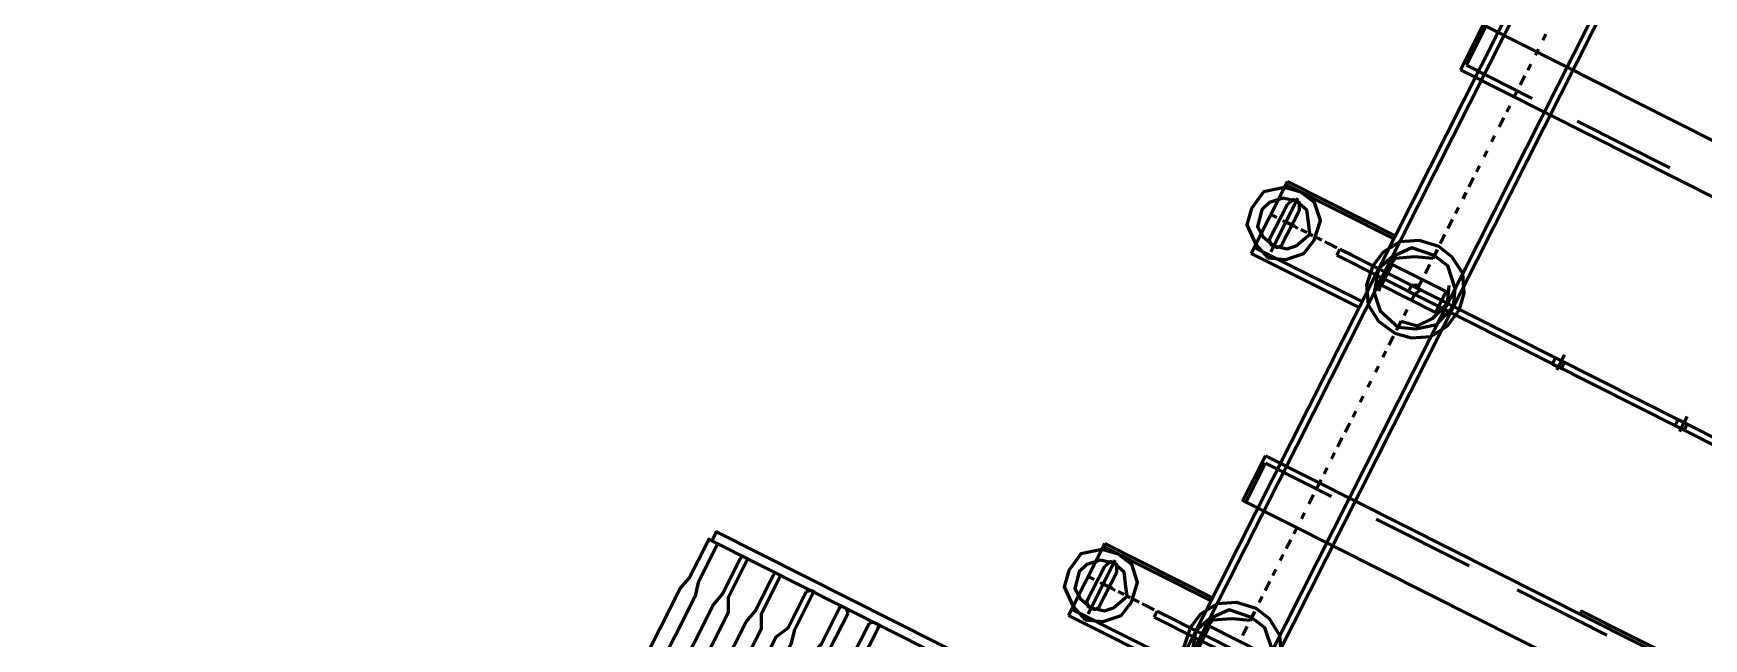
# Model space of a CAD drawing. Header units: metres. Extents: x 0 to 547597, y 0 to 1844684.
# Drawn here: x 543448.159 to 543450.217, y 1844574.59 to 1844575.337 of the extents above; entities that cross this region are included whole.
import ezdxf

# ---------------------------------------------------------------- set-up
doc = ezdxf.new("R2010")
doc.units = ezdxf.units.M
doc.layers.add('5_Thep', color=4, linetype='Continuous')
doc.layers.add('giai đoạn này', color=10, linetype='Continuous', lineweight=60)

# ---------------------------------------------------------------- blocks, each defined once
blk = doc.blocks.new('MBA220-MB')
at = {"color": 1}
for points in [[(-41.3, -983.6), (-41.3, -2107.8)], [(-33.1, -983.6), (-33.1, -2107.8)], [(458.8, -983.6), (458.8, -2107.8)], [(467, -983.6), (467, -2107.8)], [(-367.8, -1058), (-305.8, -1058), (-305.8, -2074.7)], [(-367.8, -1058), (-367.8, -2074.7), (-305.8, -2074.7)], [(289.3, -1058), (227.3, -1058), (227.3, -2074.7)], [(289.3, -1058), (289.3, -2074.7), (227.3, -2074.7)], [(223.2, -1157.2), (223.2, -1640.8), (227.3, -1640.8)], [(615.8, -2636.8), (628.2, -2636.8), (628.2, -1417.6)], [(615.8, -1417.6), (615.8, -2636.8)], [(615.8, -2636.8), (628.2, -2636.8), (628.2, -1417.6)], [(615.8, -1417.6), (615.8, -2636.8)], [(615.8, -1417.6), (615.8, -2636.8), (615.8, -1417.6)], [(235.6, -1723.4), (235.6, -1599.5)], [(-49.6, -1632.5), (-28.9, -1632.5)], [(-33.1, -1640.8), (-33.1, -1628.4), (-41.3, -1628.4), (-41.3, -1640.8), (-33.1, -1640.8)], [(-314.1, -1917.7), (-314.1, -1789.6)], [(235.6, -1917.7), (235.6, -1789.6)], [(-49.6, -1802), (-28.9, -1802)], [(-33.1, -1810.2), (-33.1, -1797.8), (-41.3, -1797.8), (-41.3, -1810.2), (-33.1, -1810.2)], [(-607.5, -1950.8), (533.2, -1950.8)], [(20.7, -2000.3), (16.5, -1979.7), (4.1, -1959), (-16.5, -1946.6), (-41.3, -1942.5), (-62, -1946.6), (-82.7, -1959), (-95.1, -1979.7), (-99.2, -2000.3), (-95.1, -2025.1), (-82.7, -2045.8), (-62, -2058.2), (-41.3, -2062.3), (-16.5, -2058.2), (4.1, -2045.8), (16.5, -2025.1), (20.7, -2000.3)], [(12.4, -2000.3), (4.1, -1979.7), (-12.4, -1959), (-41.3, -1950.8), (-62, -1959), (-82.7, -1979.7), (-86.8, -2000.3), (-82.7, -2029.3), (-62, -2045.8), (-41.3, -2054.1), (-12.4, -2045.8), (4.1, -2029.3), (12.4, -2000.3)], [(-45.5, -1950.8), (-33.1, -1950.8)], [(520.8, -2000.3), (516.6, -1979.7), (504.2, -1959), (483.6, -1946.6), (458.8, -1942.5), (438.1, -1946.6), (417.4, -1959), (405, -1979.7), (400.9, -2000.3), (405, -2025.1), (417.4, -2045.8), (438.1, -2058.2), (458.8, -2062.3), (483.6, -2058.2), (504.2, -2045.8), (516.6, -2025.1), (520.8, -2000.3)], [(512.5, -2000.3), (504.2, -1979.7), (487.7, -1959), (458.8, -1950.8), (438.1, -1959), (417.4, -1979.7), (413.3, -2000.3), (417.4, -2029.3), (438.1, -2045.8), (458.8, -2054.1), (487.7, -2045.8), (504.2, -2029.3), (512.5, -2000.3)], [(-607.5, -1959), (533.2, -1959)], [(4.1, -2000.3), (0, -1979.7), (-16.5, -1967.3), (-41.3, -1959), (-62, -1967.3)], [(-24.8, -2041.7), (-24.8, -1967.3), (-53.7, -1967.3), (-53.7, -2041.7), (-24.8, -2041.7)], [(475.3, -2041.7), (475.3, -1967.3), (446.4, -1967.3), (446.4, -2041.7), (475.3, -2041.7)], [(-314.1, -2070.6), (-314.1, -1979.7)], [(-33.1, -2000.3), (-33.1, -2000.3), (-41.3, -1996.2), (-41.3, -2000.3), (-45.5, -2000.3), (-41.3, -2008.6), (-33.1, -2008.6), (-33.1, -2000.3)], [(235.6, -2070.6), (235.6, -1979.7)], [(-392.6, -2000.3), (-384.4, -2000.3)], [(-380.2, -2000.3), (-380.2, -2000.3)], [(-372, -2000.3), (-363.7, -2000.3)], [(-359.6, -2000.3), (-359.6, -2000.3)], [(-351.3, -2000.3), (-343, -2000.3)], [(-338.9, -2000.3), (-338.9, -2000.3)], [(-334.8, -2000.3), (-322.4, -2000.3)], [(-318.2, -2000.3), (-318.2, -2000.3)], [(-314.1, -2000.3), (-305.8, -2000.3)], [(-297.6, -2000.3), (-297.6, -2000.3)], [(-293.4, -2000.3), (-285.2, -2000.3)], [(-276.9, -2000.3), (-276.9, -2000.3)], [(-276.9, -2000.3), (-264.5, -2000.3)], [(-260.4, -2000.3), (-260.4, -2000.3)], [(-252.1, -2000.3), (-243.8, -2000.3)], [(-239.7, -2000.3), (-239.7, -2000.3)], [(-231.4, -2000.3), (-223.2, -2000.3)], [(-219, -2000.3), (-219, -2000.3)], [(-210.8, -2000.3), (-202.5, -2000.3)], [(-198.4, -2000.3), (-198.4, -2000.3)], [(-194.2, -2000.3), (-181.8, -2000.3)], [(-177.7, -2000.3), (-177.7, -2000.3)], [(-173.6, -2000.3), (-165.3, -2000.3)], [(-157.1, -2000.3), (-157.1, -2000.3)], [(-152.9, -2000.3), (-144.7, -2000.3)], [(-136.4, -2000.3), (-136.4, -2000.3)], [(-136.4, -2000.3), (-124, -2000.3)], [(-119.9, -2000.3), (-119.9, -2000.3)], [(-115.7, -2000.3), (-103.3, -2000.3)], [(-99.2, -2000.3), (-99.2, -2000.3)], [(-95.1, -2000.3), (-82.7, -2000.3)], [(-82.7, -2000.3), (-74.4, -2021), (-62, -2041.7), (-41.3, -2045.8), (-16.5, -2041.7)], [(-78.5, -2000.3), (-78.5, -2000.3)], [(-74.4, -2000.3), (-62, -2000.3)], [(-57.9, -2000.3), (-57.9, -2000.3)], [(-53.7, -2000.3), (-41.3, -2000.3)], [(-41.3, -2000.3), (-41.3, -2000.3)], [(-33.1, -2000.3), (-24.8, -2000.3)], [(-20.7, -2000.3), (-20.7, -2000.3)], [(-12.4, -2000.3), (-4.1, -2000.3)], [(0, -2000.3), (0, -2000.3)], [(4.1, -2000.3), (16.5, -2000.3)], [(4.1, -2000.3), (4.1, -2000.3)], [(20.7, -2000.3), (20.7, -2000.3)], [(24.8, -2000.3), (37.2, -2000.3)], [(41.3, -2000.3), (41.3, -2000.3)], [(45.5, -2000.3), (53.7, -2000.3)], [(62, -2000.3), (62, -2000.3)], [(66.1, -2000.3), (74.4, -2000.3)], [(82.7, -2000.3), (82.7, -2000.3)], [(86.8, -2000.3), (95.1, -2000.3)], [(99.2, -2000.3), (99.2, -2000.3)], [(107.5, -2000.3), (115.7, -2000.3)], [(119.9, -2000.3), (119.9, -2000.3)], [(128.1, -2000.3), (136.4, -2000.3)], [(140.5, -2000.3), (140.5, -2000.3)], [(144.7, -2000.3), (157.1, -2000.3)], [(161.2, -2000.3), (161.2, -2000.3)], [(165.3, -2000.3), (177.7, -2000.3)], [(181.8, -2000.3), (181.8, -2000.3)], [(186, -2000.3), (194.2, -2000.3)], [(202.5, -2000.3), (202.5, -2000.3)], [(206.6, -2000.3), (214.9, -2000.3)], [(223.2, -2000.3), (223.2, -2000.3)], [(223.2, -2000.3), (235.6, -2000.3)], [(239.7, -2000.3), (239.7, -2000.3)], [(243.8, -2000.3), (256.2, -2000.3)], [(260.4, -2000.3), (260.4, -2000.3)], [(268.6, -2000.3), (276.9, -2000.3)], [(281, -2000.3), (281, -2000.3)], [(289.3, -2000.3), (297.6, -2000.3)], [(301.7, -2000.3), (301.7, -2000.3)], [(305.8, -2000.3), (318.2, -2000.3)], [(318.2, -2000.3), (318.2, -2000.3)], [(326.5, -2000.3), (334.8, -2000.3)], [(343, -2000.3), (343, -2000.3)], [(347.2, -2000.3), (355.4, -2000.3)], [(363.7, -2000.3), (363.7, -2000.3)], [(363.7, -2000.3), (376.1, -2000.3)], [(380.2, -2000.3), (380.2, -2000.3)], [(384.4, -2000.3), (392.6, -2000.3)], [(400.9, -2000.3), (400.9, -2000.3)], [(405, -2000.3), (417.4, -2000.3)], [(417.4, -2000.3), (425.7, -2021), (438.1, -2041.7), (458.8, -2045.8), (483.6, -2041.7)], [(421.6, -2000.3), (421.6, -2000.3)], [(425.7, -2000.3), (438.1, -2000.3)], [(442.2, -2000.3), (442.2, -2000.3)], [(-607.5, -2045.8), (533.2, -2045.8)], [(-607.5, -2054.1), (533.2, -2054.1)], [(-86.8, -2054.1), (-86.8, -2202.9)], [(-82.7, -2054.1), (-82.7, -2202.9)], [(-33.1, -2054.1), (-41.3, -2054.1)], [(-41.3, -2054.1), (-41.3, -2062.3)], [(4.1, -2054.1), (4.1, -2202.9)], [(12.4, -2054.1), (12.4, -2202.9)], [(413.3, -2054.1), (413.3, -2202.9)], [(417.4, -2054.1), (417.4, -2202.9)], [(467, -2054.1), (458.8, -2054.1)], [(458.8, -2054.1), (458.8, -2062.3)], [(504.2, -2054.1), (504.2, -2202.9)], [(512.5, -2054.1), (512.5, -2202.9)], [(-367.8, -2074.7), (-367.8, -2070.6), (-314.1, -2070.6)], [(-41.3, -2066.5), (-41.3, -2066.5)], [(-41.3, -2074.7), (-41.3, -2083)], [(289.3, -2074.7), (289.3, -2070.6), (235.6, -2070.6)], [(458.8, -2066.5), (458.8, -2066.5)], [(458.8, -2074.7), (458.8, -2083)], [(-41.3, -2087.1), (-41.3, -2087.1)], [(-41.3, -2091.3), (-41.3, -2103.7)], [(458.8, -2087.1), (458.8, -2087.1)], [(458.8, -2095.4), (458.8, -2103.7)], [(-41.3, -2107.8), (-33.1, -2107.8)], [(-41.3, -2107.8), (-41.3, -2107.8)], [(-41.3, -2111.9), (-41.3, -2124.3)], [(458.8, -2107.8), (467, -2107.8)], [(458.8, -2107.8), (458.8, -2107.8)], [(458.8, -2111.9), (458.8, -2124.3)], [(-41.3, -2128.5), (-41.3, -2124.3)], [(-41.3, -2132.6), (-41.3, -2140.9)], [(458.8, -2128.5), (458.8, -2124.3)], [(458.8, -2132.6), (458.8, -2140.9)], [(8.3, -2182.2), (0, -2161.5), (-16.5, -2145), (-37.2, -2140.9), (-62, -2145), (-78.5, -2161.5), (-82.7, -2182.2), (-78.5, -2202.9), (-62, -2223.5), (-37.2, -2227.7), (-16.5, -2223.5), (0, -2202.9), (8.3, -2182.2)], [(-8.3, -2182.2), (-12.4, -2165.7), (-20.7, -2157.4), (-41.3, -2149.1), (-53.7, -2157.4), (-66.1, -2165.7), (-70.3, -2182.2), (-66.1, -2198.7), (-53.7, -2211.1), (-41.3, -2215.3), (-20.7, -2211.1), (-12.4, -2198.7), (-8.3, -2182.2)], [(-41.3, -2149.1), (-41.3, -2145)], [(-41.3, -2153.3), (-41.3, -2161.5)], [(508.4, -2182.2), (500.1, -2161.5), (483.6, -2145), (462.9, -2140.9), (438.1, -2145), (421.6, -2161.5), (417.4, -2182.2), (421.6, -2202.9), (438.1, -2223.5), (462.9, -2227.7), (483.6, -2223.5), (500.1, -2202.9), (508.4, -2182.2)], [(491.8, -2182.2), (487.7, -2165.7), (479.4, -2157.4), (458.8, -2149.1), (446.4, -2157.4), (434, -2165.7), (429.8, -2182.2), (434, -2198.7), (446.4, -2211.1), (458.8, -2215.3), (479.4, -2211.1), (487.7, -2198.7), (491.8, -2182.2)], [(458.8, -2149.1), (458.8, -2145)], [(458.8, -2153.3), (458.8, -2161.5)], [(-62, -2173.9), (-70.3, -2178.1), (-70.3, -2186.3), (-62, -2190.5)], [(-62, -2173.9), (-12.4, -2173.9)], [(-41.3, -2169.8), (-41.3, -2165.7)], [(-41.3, -2169.8), (-41.3, -2182.2)], [(-12.4, -2190.5), (-8.3, -2186.3), (-8.3, -2182.2), (-8.3, -2178.1), (-12.4, -2173.9)], [(438.1, -2173.9), (429.8, -2178.1), (429.8, -2186.3), (438.1, -2190.5)], [(438.1, -2173.9), (487.7, -2173.9)], [(458.8, -2169.8), (458.8, -2165.7)], [(458.8, -2169.8), (458.8, -2182.2)], [(487.7, -2190.5), (491.8, -2186.3), (491.8, -2182.2), (491.8, -2178.1), (487.7, -2173.9)], [(0, -2182.2), (-74.4, -2182.2)], [(-12.4, -2190.5), (-62, -2190.5)], [(-41.3, -2186.3), (-41.3, -2182.2)], [(-41.3, -2194.6), (-41.3, -2202.9)], [(500.1, -2182.2), (425.7, -2182.2)], [(487.7, -2190.5), (438.1, -2190.5)], [(458.8, -2186.3), (458.8, -2182.2)], [(458.8, -2194.6), (458.8, -2202.9)], [(12.4, -2202.9), (-86.8, -2202.9)], [(512.5, -2202.9), (413.3, -2202.9)], [(632.3, -2405.4), (628.2, -2405.4), (628.2, -2413.6), (632.3, -2417.8)], [(632.3, -2405.4), (628.2, -2405.4), (628.2, -2413.6), (632.3, -2417.8)], [(632.3, -2405.4), (681.9, -2405.4), (698.5, -2401.2), (863.8, -2401.2)], [(632.3, -2405.4), (681.9, -2405.4), (698.5, -2401.2), (863.8, -2401.2)], [(863.8, -2417.8), (698.5, -2417.8), (681.9, -2417.8), (632.3, -2417.8)], [(863.8, -2417.8), (698.5, -2417.8), (681.9, -2417.8), (632.3, -2417.8)], [(632.3, -2446.7), (628.2, -2450.8), (628.2, -2459.1), (632.3, -2459.1)], [(632.3, -2446.7), (628.2, -2450.8), (628.2, -2459.1), (632.3, -2459.1)], [(632.3, -2446.7), (681.9, -2446.7), (698.5, -2446.7), (863.8, -2446.7)], [(632.3, -2446.7), (681.9, -2446.7), (698.5, -2446.7), (863.8, -2446.7)], [(863.8, -2463.2), (698.5, -2463.2), (681.9, -2459.1), (632.3, -2459.1)], [(863.8, -2463.2), (698.5, -2463.2), (681.9, -2459.1), (632.3, -2459.1)], [(632.3, -2496.3), (628.2, -2496.3), (628.2, -2500.4), (632.3, -2504.6)], [(632.3, -2496.3), (628.2, -2496.3), (628.2, -2500.4), (632.3, -2504.6)], [(632.3, -2496.3), (681.9, -2496.3), (698.5, -2492.2), (863.8, -2492.2)], [(632.3, -2496.3), (681.9, -2496.3), (698.5, -2492.2), (863.8, -2492.2)], [(863.8, -2512.8), (698.5, -2512.8), (681.9, -2504.6), (632.3, -2504.6)], [(863.8, -2512.8), (698.5, -2512.8), (681.9, -2504.6), (632.3, -2504.6)], [(632.3, -2541.8), (628.2, -2541.8), (628.2, -2550), (632.3, -2550)], [(632.3, -2541.8), (628.2, -2541.8), (628.2, -2550), (632.3, -2550)], [(632.3, -2541.8), (681.9, -2541.8), (698.5, -2533.5), (863.8, -2533.5)], [(632.3, -2541.8), (681.9, -2541.8), (698.5, -2533.5), (863.8, -2533.5)], [(863.8, -2554.2), (698.5, -2554.2), (681.9, -2550), (632.3, -2550)], [(863.8, -2554.2), (698.5, -2554.2), (681.9, -2550), (632.3, -2550)], [(632.3, -2587.2), (628.2, -2587.2), (628.2, -2595.5), (632.3, -2595.5)], [(632.3, -2587.2), (628.2, -2587.2), (628.2, -2595.5), (632.3, -2595.5)], [(632.3, -2587.2), (681.9, -2587.2), (698.5, -2579), (863.8, -2579)], [(632.3, -2587.2), (681.9, -2587.2), (698.5, -2579), (863.8, -2579)], [(863.8, -2599.6), (698.5, -2599.6), (681.9, -2595.5), (632.3, -2595.5)], [(863.8, -2599.6), (698.5, -2599.6), (681.9, -2595.5), (632.3, -2595.5)], [(632.3, -2628.6), (628.2, -2628.6), (628.2, -2641), (632.3, -2641)], [(632.3, -2628.6), (681.9, -2628.6), (698.5, -2624.4), (863.8, -2624.4)], [(863.8, -2645.1), (698.5, -2645.1), (681.9, -2641), (632.3, -2641)]]:
    blk.add_lwpolyline(points, dxfattribs=at)
blk = doc.blocks.new('mb moiTQK')
at = {"layer": 'giai đoạn này', "color": 1, "linetype": 'ByBlock', "ltscale": 5, "xscale": 0.001, "yscale": 0.001, "zscale": 0.001}
blk.add_blockref('MBA220-MB', (-88.0517, -82.5102), dxfattribs=at)
blk = doc.blocks.new('ACAD-DinhViTuyenDz220kV')
blk.add_circle((543470.1879, 1844560.0696), 117.5514)
at = {"layer": '5_Thep', "rotation": 243.2403583287449}
blk.add_blockref('mb moiTQK', (543485.661, 1844458.313), dxfattribs=at)

msp = doc.modelspace()

# ---------------------------------------------------------------- block references
msp.add_blockref('ACAD-DinhViTuyenDz220kV', (0, 0))

doc.saveas('drawing.dxf')
